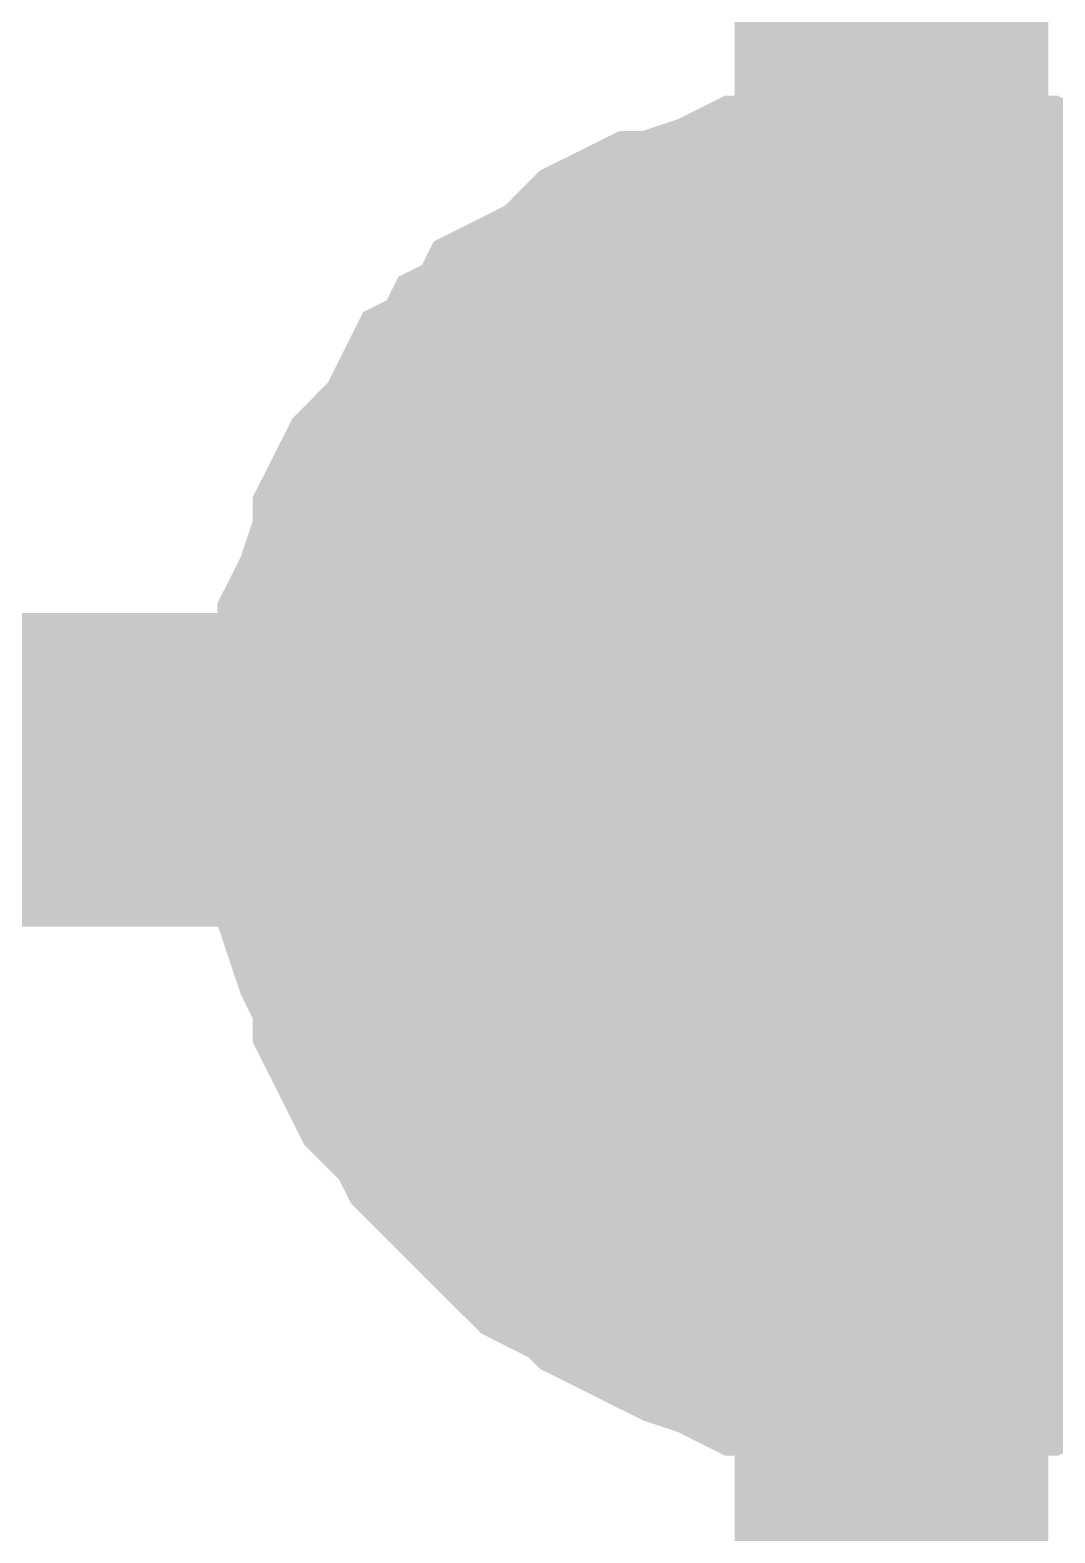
# Model space of a CAD drawing. Header units: inches. Extents: x 0 to 432, y 0 to 280.
# Drawn here: x 176.982 to 177.961, y 126.27 to 127.706 of the extents above; entities that cross this region are included whole.
import ezdxf

# ---------------------------------------------------------------- set-up
doc = ezdxf.new("R2010")
doc.units = ezdxf.units.IN
doc.layers.add('Sheet', color=255, linetype='Continuous')

msp = doc.modelspace()

# ---------------------------------------------------------------- linework, layer by layer
at = {"layer": 'Sheet'}
for points in [[(172.729, 114.298, 0.2997, 0.2997, 0), (177.8053, 114.298, 0.2997, 0.2997, 0), (177.8053, 126.999, 0.2997, 0.2997, 0), (177.8053, 137.1508, 0.2997, 0.2997, 0)], [(177.2999, 126.999, 0.2997, 0.2997, 0), (177.2999, 127.0214, 0.2997, 0.2997, 0), (177.2999, 127.0551, 0.2997, 0.2997, 0), (177.3111, 127.0776, 0.2997, 0.2997, 0), (177.3111, 127.1, 0.2997, 0.2997, 0), (177.3111, 127.1225, 0.2997, 0.2997, 0), (177.3224, 127.145, 0.2997, 0.2997, 0), (177.3336, 127.1787, 0.2997, 0.2997, 0), (177.3448, 127.2011, 0.2997, 0.2997, 0), (177.3448, 127.2236, 0.2997, 0.2997, 0), (177.3561, 127.246, 0.2997, 0.2997, 0), (177.3673, 127.2573, 0.2997, 0.2997, 0), (177.3897, 127.2797, 0.2997, 0.2997, 0), (177.401, 127.3022, 0.2997, 0.2997, 0), (177.4122, 127.3246, 0.2997, 0.2997, 0), (177.4347, 127.3359, 0.2997, 0.2997, 0), (177.4459, 127.3583, 0.2997, 0.2997, 0), (177.4684, 127.3696, 0.2997, 0.2997, 0), (177.4796, 127.392, 0.2997, 0.2997, 0), (177.5021, 127.4033, 0.2997, 0.2997, 0), (177.5245, 127.4145, 0.2997, 0.2997, 0), (177.547, 127.4369, 0.2997, 0.2997, 0), (177.5582, 127.4482, 0.2997, 0.2997, 0), (177.5807, 127.4594, 0.2997, 0.2997, 0), (177.6031, 127.4594, 0.2997, 0.2997, 0), (177.6256, 127.4706, 0.2997, 0.2997, 0), (177.6593, 127.4819, 0.2997, 0.2997, 0), (177.6817, 127.4931, 0.2997, 0.2997, 0), (177.7042, 127.4931, 0.2997, 0.2997, 0), (177.7267, 127.4931, 0.2997, 0.2997, 0), (177.7491, 127.5043, 0.2997, 0.2997, 0), (177.7828, 127.5043, 0.2997, 0.2997, 0), (177.8053, 127.5043, 0.2997, 0.2997, 0)], [(177.2999, 126.999, 0.2997, 0.2997, 0), (177.2999, 127.0214, 0.2997, 0.2997, 0), (177.2999, 127.0551, 0.2997, 0.2997, 0), (177.3111, 127.0776, 0.2997, 0.2997, 0), (177.3111, 127.1, 0.2997, 0.2997, 0), (177.3111, 127.1225, 0.2997, 0.2997, 0), (177.3224, 127.145, 0.2997, 0.2997, 0), (177.3336, 127.1787, 0.2997, 0.2997, 0), (177.3448, 127.2011, 0.2997, 0.2997, 0), (177.3448, 127.2236, 0.2997, 0.2997, 0), (177.3561, 127.246, 0.2997, 0.2997, 0), (177.3673, 127.2573, 0.2997, 0.2997, 0), (177.3897, 127.2797, 0.2997, 0.2997, 0), (177.401, 127.3022, 0.2997, 0.2997, 0), (177.4122, 127.3246, 0.2997, 0.2997, 0), (177.4347, 127.3359, 0.2997, 0.2997, 0), (177.4459, 127.3583, 0.2997, 0.2997, 0), (177.4684, 127.3696, 0.2997, 0.2997, 0), (177.4796, 127.392, 0.2997, 0.2997, 0), (177.5021, 127.4033, 0.2997, 0.2997, 0), (177.5245, 127.4145, 0.2997, 0.2997, 0), (177.547, 127.4369, 0.2997, 0.2997, 0), (177.5582, 127.4482, 0.2997, 0.2997, 0), (177.5807, 127.4594, 0.2997, 0.2997, 0), (177.6031, 127.4594, 0.2997, 0.2997, 0), (177.6256, 127.4706, 0.2997, 0.2997, 0), (177.6593, 127.4819, 0.2997, 0.2997, 0), (177.6817, 127.4931, 0.2997, 0.2997, 0), (177.7042, 127.4931, 0.2997, 0.2997, 0), (177.7267, 127.4931, 0.2997, 0.2997, 0), (177.7491, 127.5043, 0.2997, 0.2997, 0), (177.7828, 127.5043, 0.2997, 0.2997, 0), (177.8053, 127.5043, 0.2997, 0.2997, 0)], [(177.2999, 126.999, 0.2997, 0.2997, 0), (177.2999, 127.0214, 0.2997, 0.2997, 0), (177.2999, 127.0551, 0.2997, 0.2997, 0), (177.3111, 127.0776, 0.2997, 0.2997, 0), (177.3111, 127.1, 0.2997, 0.2997, 0), (177.3111, 127.1225, 0.2997, 0.2997, 0), (177.3224, 127.145, 0.2997, 0.2997, 0), (177.3336, 127.1787, 0.2997, 0.2997, 0), (177.3448, 127.2011, 0.2997, 0.2997, 0), (177.3448, 127.2236, 0.2997, 0.2997, 0), (177.3561, 127.246, 0.2997, 0.2997, 0), (177.3673, 127.2573, 0.2997, 0.2997, 0), (177.3897, 127.2797, 0.2997, 0.2997, 0), (177.401, 127.3022, 0.2997, 0.2997, 0), (177.4122, 127.3246, 0.2997, 0.2997, 0), (177.4347, 127.3359, 0.2997, 0.2997, 0), (177.4459, 127.3583, 0.2997, 0.2997, 0), (177.4684, 127.3696, 0.2997, 0.2997, 0), (177.4796, 127.392, 0.2997, 0.2997, 0), (177.5021, 127.4033, 0.2997, 0.2997, 0), (177.5245, 127.4145, 0.2997, 0.2997, 0), (177.547, 127.4369, 0.2997, 0.2997, 0), (177.5582, 127.4482, 0.2997, 0.2997, 0), (177.5807, 127.4594, 0.2997, 0.2997, 0), (177.6031, 127.4594, 0.2997, 0.2997, 0), (177.6256, 127.4706, 0.2997, 0.2997, 0), (177.6593, 127.4819, 0.2997, 0.2997, 0), (177.6817, 127.4931, 0.2997, 0.2997, 0), (177.7042, 127.4931, 0.2997, 0.2997, 0), (177.7267, 127.4931, 0.2997, 0.2997, 0), (177.7491, 127.5043, 0.2997, 0.2997, 0), (177.7828, 127.5043, 0.2997, 0.2997, 0), (177.8053, 127.5043, 0.2997, 0.2997, 0)], [(177.2999, 126.999, 0.2997, 0.2997, 0), (177.2999, 127.0214, 0.2997, 0.2997, 0), (177.2999, 127.0551, 0.2997, 0.2997, 0), (177.3111, 127.0776, 0.2997, 0.2997, 0), (177.3111, 127.1, 0.2997, 0.2997, 0), (177.3111, 127.1225, 0.2997, 0.2997, 0), (177.3224, 127.145, 0.2997, 0.2997, 0), (177.3336, 127.1787, 0.2997, 0.2997, 0), (177.3448, 127.2011, 0.2997, 0.2997, 0), (177.3448, 127.2236, 0.2997, 0.2997, 0), (177.3561, 127.246, 0.2997, 0.2997, 0), (177.3673, 127.2573, 0.2997, 0.2997, 0), (177.3897, 127.2797, 0.2997, 0.2997, 0), (177.401, 127.3022, 0.2997, 0.2997, 0), (177.4122, 127.3246, 0.2997, 0.2997, 0), (177.4347, 127.3359, 0.2997, 0.2997, 0), (177.4459, 127.3583, 0.2997, 0.2997, 0), (177.4684, 127.3696, 0.2997, 0.2997, 0), (177.4796, 127.392, 0.2997, 0.2997, 0), (177.5021, 127.4033, 0.2997, 0.2997, 0), (177.5245, 127.4145, 0.2997, 0.2997, 0), (177.547, 127.4369, 0.2997, 0.2997, 0), (177.5582, 127.4482, 0.2997, 0.2997, 0), (177.5807, 127.4594, 0.2997, 0.2997, 0), (177.6031, 127.4594, 0.2997, 0.2997, 0), (177.6256, 127.4706, 0.2997, 0.2997, 0), (177.6593, 127.4819, 0.2997, 0.2997, 0), (177.6817, 127.4931, 0.2997, 0.2997, 0), (177.7042, 127.4931, 0.2997, 0.2997, 0), (177.7267, 127.4931, 0.2997, 0.2997, 0), (177.7491, 127.5043, 0.2997, 0.2997, 0), (177.7828, 127.5043, 0.2997, 0.2997, 0), (177.8053, 127.5043, 0.2997, 0.2997, 0)], [(177.8053, 127.5043, 0.2997, 0.2997, 0), (177.8053, 127.5043, 0.2997, 0.2997, 0)], [(177.8053, 127.5043, 0.2997, 0.2997, 0), (177.8277, 127.5043, 0.2997, 0.2997, 0), (177.8614, 127.5043, 0.2997, 0.2997, 0), (177.8839, 127.4931, 0.2997, 0.2997, 0), (177.9064, 127.4931, 0.2997, 0.2997, 0), (177.9288, 127.4931, 0.2997, 0.2997, 0), (177.9513, 127.4819, 0.2997, 0.2997, 0), (177.985, 127.4706, 0.2997, 0.2997, 0), (178.0074, 127.4594, 0.2997, 0.2997, 0), (178.0299, 127.4594, 0.2997, 0.2997, 0), (178.0524, 127.4482, 0.2997, 0.2997, 0), (178.0636, 127.4369, 0.2997, 0.2997, 0), (178.0861, 127.4145, 0.2997, 0.2997, 0), (178.1085, 127.4033, 0.2997, 0.2997, 0), (178.131, 127.392, 0.2997, 0.2997, 0)], [(177.8053, 127.5043, 0.2997, 0.2997, 0), (177.8053, 127.5043, 0.2997, 0.2997, 0)], [(177.8053, 127.5043, 0.2997, 0.2997, 0), (177.8277, 127.5043, 0.2997, 0.2997, 0), (177.8614, 127.5043, 0.2997, 0.2997, 0), (177.8839, 127.4931, 0.2997, 0.2997, 0), (177.9064, 127.4931, 0.2997, 0.2997, 0), (177.9288, 127.4931, 0.2997, 0.2997, 0), (177.9513, 127.4819, 0.2997, 0.2997, 0), (177.985, 127.4706, 0.2997, 0.2997, 0), (178.0074, 127.4594, 0.2997, 0.2997, 0), (178.0299, 127.4594, 0.2997, 0.2997, 0), (178.0524, 127.4482, 0.2997, 0.2997, 0), (178.0636, 127.4369, 0.2997, 0.2997, 0), (178.0861, 127.4145, 0.2997, 0.2997, 0), (178.1085, 127.4033, 0.2997, 0.2997, 0), (178.131, 127.392, 0.2997, 0.2997, 0)], [(177.8053, 127.5043, 0.2997, 0.2997, 0), (177.8053, 127.5043, 0.2997, 0.2997, 0)], [(177.8053, 127.5043, 0.2997, 0.2997, 0), (177.8277, 127.5043, 0.2997, 0.2997, 0), (177.8614, 127.5043, 0.2997, 0.2997, 0), (177.8839, 127.4931, 0.2997, 0.2997, 0), (177.9064, 127.4931, 0.2997, 0.2997, 0), (177.9288, 127.4931, 0.2997, 0.2997, 0), (177.9513, 127.4819, 0.2997, 0.2997, 0), (177.985, 127.4706, 0.2997, 0.2997, 0), (178.0074, 127.4594, 0.2997, 0.2997, 0), (178.0299, 127.4594, 0.2997, 0.2997, 0), (178.0524, 127.4482, 0.2997, 0.2997, 0), (178.0636, 127.4369, 0.2997, 0.2997, 0), (178.0861, 127.4145, 0.2997, 0.2997, 0), (178.1085, 127.4033, 0.2997, 0.2997, 0), (178.131, 127.392, 0.2997, 0.2997, 0)], [(177.8053, 127.5043, 0.2997, 0.2997, 0), (177.8053, 127.5043, 0.2997, 0.2997, 0)], [(177.8053, 127.5043, 0.2997, 0.2997, 0), (177.8277, 127.5043, 0.2997, 0.2997, 0), (177.8614, 127.5043, 0.2997, 0.2997, 0), (177.8839, 127.4931, 0.2997, 0.2997, 0), (177.9064, 127.4931, 0.2997, 0.2997, 0), (177.9288, 127.4931, 0.2997, 0.2997, 0), (177.9513, 127.4819, 0.2997, 0.2997, 0), (177.985, 127.4706, 0.2997, 0.2997, 0), (178.0074, 127.4594, 0.2997, 0.2997, 0), (178.0299, 127.4594, 0.2997, 0.2997, 0), (178.0524, 127.4482, 0.2997, 0.2997, 0), (178.0636, 127.4369, 0.2997, 0.2997, 0), (178.0861, 127.4145, 0.2997, 0.2997, 0), (178.1085, 127.4033, 0.2997, 0.2997, 0), (178.131, 127.392, 0.2997, 0.2997, 0)], [(177.2999, 126.999, 0.0991, 0.0991, 0), (177.2999, 127.0214, 0.0991, 0.0991, 0), (177.2999, 127.0551, 0.0991, 0.0991, 0), (177.3111, 127.0776, 0.0991, 0.0991, 0), (177.3111, 127.1, 0.0991, 0.0991, 0), (177.3111, 127.1225, 0.0991, 0.0991, 0), (177.3224, 127.145, 0.0991, 0.0991, 0), (177.3336, 127.1787, 0.0991, 0.0991, 0), (177.3448, 127.2011, 0.0991, 0.0991, 0), (177.3448, 127.2236, 0.0991, 0.0991, 0), (177.3561, 127.246, 0.0991, 0.0991, 0), (177.3673, 127.2573, 0.0991, 0.0991, 0), (177.3897, 127.2797, 0.0991, 0.0991, 0), (177.401, 127.3022, 0.0991, 0.0991, 0), (177.4122, 127.3246, 0.0991, 0.0991, 0), (177.4347, 127.3359, 0.0991, 0.0991, 0), (177.4459, 127.3583, 0.0991, 0.0991, 0), (177.4684, 127.3696, 0.0991, 0.0991, 0), (177.4796, 127.392, 0.0991, 0.0991, 0), (177.5021, 127.4033, 0.0991, 0.0991, 0), (177.5245, 127.4145, 0.0991, 0.0991, 0), (177.547, 127.4369, 0.0991, 0.0991, 0), (177.5582, 127.4482, 0.0991, 0.0991, 0), (177.5807, 127.4594, 0.0991, 0.0991, 0), (177.6031, 127.4594, 0.0991, 0.0991, 0), (177.6256, 127.4706, 0.0991, 0.0991, 0), (177.6593, 127.4819, 0.0991, 0.0991, 0), (177.6817, 127.4931, 0.0991, 0.0991, 0), (177.7042, 127.4931, 0.0991, 0.0991, 0), (177.7267, 127.4931, 0.0991, 0.0991, 0), (177.7491, 127.5043, 0.0991, 0.0991, 0), (177.7828, 127.5043, 0.0991, 0.0991, 0), (177.8053, 127.5043, 0.0991, 0.0991, 0)], [(177.2999, 126.999, 0.0991, 0.0991, 0), (177.2999, 127.0214, 0.0991, 0.0991, 0), (177.2999, 127.0551, 0.0991, 0.0991, 0), (177.3111, 127.0776, 0.0991, 0.0991, 0), (177.3111, 127.1, 0.0991, 0.0991, 0), (177.3111, 127.1225, 0.0991, 0.0991, 0), (177.3224, 127.145, 0.0991, 0.0991, 0), (177.3336, 127.1787, 0.0991, 0.0991, 0), (177.3448, 127.2011, 0.0991, 0.0991, 0), (177.3448, 127.2236, 0.0991, 0.0991, 0), (177.3561, 127.246, 0.0991, 0.0991, 0), (177.3673, 127.2573, 0.0991, 0.0991, 0), (177.3897, 127.2797, 0.0991, 0.0991, 0), (177.401, 127.3022, 0.0991, 0.0991, 0), (177.4122, 127.3246, 0.0991, 0.0991, 0), (177.4347, 127.3359, 0.0991, 0.0991, 0), (177.4459, 127.3583, 0.0991, 0.0991, 0), (177.4684, 127.3696, 0.0991, 0.0991, 0), (177.4796, 127.392, 0.0991, 0.0991, 0), (177.5021, 127.4033, 0.0991, 0.0991, 0), (177.5245, 127.4145, 0.0991, 0.0991, 0), (177.547, 127.4369, 0.0991, 0.0991, 0), (177.5582, 127.4482, 0.0991, 0.0991, 0), (177.5807, 127.4594, 0.0991, 0.0991, 0), (177.6031, 127.4594, 0.0991, 0.0991, 0), (177.6256, 127.4706, 0.0991, 0.0991, 0), (177.6593, 127.4819, 0.0991, 0.0991, 0), (177.6817, 127.4931, 0.0991, 0.0991, 0), (177.7042, 127.4931, 0.0991, 0.0991, 0), (177.7267, 127.4931, 0.0991, 0.0991, 0), (177.7491, 127.5043, 0.0991, 0.0991, 0), (177.7828, 127.5043, 0.0991, 0.0991, 0), (177.8053, 127.5043, 0.0991, 0.0991, 0)], [(177.2999, 126.999, 0.0991, 0.0991, 0), (177.2999, 127.0214, 0.0991, 0.0991, 0), (177.2999, 127.0551, 0.0991, 0.0991, 0), (177.3111, 127.0776, 0.0991, 0.0991, 0), (177.3111, 127.1, 0.0991, 0.0991, 0), (177.3111, 127.1225, 0.0991, 0.0991, 0), (177.3224, 127.145, 0.0991, 0.0991, 0), (177.3336, 127.1787, 0.0991, 0.0991, 0), (177.3448, 127.2011, 0.0991, 0.0991, 0), (177.3448, 127.2236, 0.0991, 0.0991, 0), (177.3561, 127.246, 0.0991, 0.0991, 0), (177.3673, 127.2573, 0.0991, 0.0991, 0), (177.3897, 127.2797, 0.0991, 0.0991, 0), (177.401, 127.3022, 0.0991, 0.0991, 0), (177.4122, 127.3246, 0.0991, 0.0991, 0), (177.4347, 127.3359, 0.0991, 0.0991, 0), (177.4459, 127.3583, 0.0991, 0.0991, 0), (177.4684, 127.3696, 0.0991, 0.0991, 0), (177.4796, 127.392, 0.0991, 0.0991, 0), (177.5021, 127.4033, 0.0991, 0.0991, 0), (177.5245, 127.4145, 0.0991, 0.0991, 0), (177.547, 127.4369, 0.0991, 0.0991, 0), (177.5582, 127.4482, 0.0991, 0.0991, 0), (177.5807, 127.4594, 0.0991, 0.0991, 0), (177.6031, 127.4594, 0.0991, 0.0991, 0), (177.6256, 127.4706, 0.0991, 0.0991, 0), (177.6593, 127.4819, 0.0991, 0.0991, 0), (177.6817, 127.4931, 0.0991, 0.0991, 0), (177.7042, 127.4931, 0.0991, 0.0991, 0), (177.7267, 127.4931, 0.0991, 0.0991, 0), (177.7491, 127.5043, 0.0991, 0.0991, 0), (177.7828, 127.5043, 0.0991, 0.0991, 0), (177.8053, 127.5043, 0.0991, 0.0991, 0)], [(177.2999, 126.999, 0.0991, 0.0991, 0), (177.2999, 127.0214, 0.0991, 0.0991, 0), (177.2999, 127.0551, 0.0991, 0.0991, 0), (177.3111, 127.0776, 0.0991, 0.0991, 0), (177.3111, 127.1, 0.0991, 0.0991, 0), (177.3111, 127.1225, 0.0991, 0.0991, 0), (177.3224, 127.145, 0.0991, 0.0991, 0), (177.3336, 127.1787, 0.0991, 0.0991, 0), (177.3448, 127.2011, 0.0991, 0.0991, 0), (177.3448, 127.2236, 0.0991, 0.0991, 0), (177.3561, 127.246, 0.0991, 0.0991, 0), (177.3673, 127.2573, 0.0991, 0.0991, 0), (177.3897, 127.2797, 0.0991, 0.0991, 0), (177.401, 127.3022, 0.0991, 0.0991, 0), (177.4122, 127.3246, 0.0991, 0.0991, 0), (177.4347, 127.3359, 0.0991, 0.0991, 0), (177.4459, 127.3583, 0.0991, 0.0991, 0), (177.4684, 127.3696, 0.0991, 0.0991, 0), (177.4796, 127.392, 0.0991, 0.0991, 0), (177.5021, 127.4033, 0.0991, 0.0991, 0), (177.5245, 127.4145, 0.0991, 0.0991, 0), (177.547, 127.4369, 0.0991, 0.0991, 0), (177.5582, 127.4482, 0.0991, 0.0991, 0), (177.5807, 127.4594, 0.0991, 0.0991, 0), (177.6031, 127.4594, 0.0991, 0.0991, 0), (177.6256, 127.4706, 0.0991, 0.0991, 0), (177.6593, 127.4819, 0.0991, 0.0991, 0), (177.6817, 127.4931, 0.0991, 0.0991, 0), (177.7042, 127.4931, 0.0991, 0.0991, 0), (177.7267, 127.4931, 0.0991, 0.0991, 0), (177.7491, 127.5043, 0.0991, 0.0991, 0), (177.7828, 127.5043, 0.0991, 0.0991, 0), (177.8053, 127.5043, 0.0991, 0.0991, 0)], [(177.8053, 127.5043, 0.0991, 0.0991, 0), (177.8053, 127.5043, 0.0991, 0.0991, 0)], [(177.8053, 127.5043, 0.0991, 0.0991, 0), (177.8277, 127.5043, 0.0991, 0.0991, 0), (177.8614, 127.5043, 0.0991, 0.0991, 0), (177.8839, 127.4931, 0.0991, 0.0991, 0), (177.9064, 127.4931, 0.0991, 0.0991, 0), (177.9288, 127.4931, 0.0991, 0.0991, 0), (177.9513, 127.4819, 0.0991, 0.0991, 0), (177.985, 127.4706, 0.0991, 0.0991, 0), (178.0074, 127.4594, 0.0991, 0.0991, 0), (178.0299, 127.4594, 0.0991, 0.0991, 0)], [(177.8053, 127.5043, 0.0991, 0.0991, 0), (177.8053, 127.5043, 0.0991, 0.0991, 0)], [(177.8053, 127.5043, 0.0991, 0.0991, 0), (177.8277, 127.5043, 0.0991, 0.0991, 0), (177.8614, 127.5043, 0.0991, 0.0991, 0), (177.8839, 127.4931, 0.0991, 0.0991, 0), (177.9064, 127.4931, 0.0991, 0.0991, 0), (177.9288, 127.4931, 0.0991, 0.0991, 0), (177.9513, 127.4819, 0.0991, 0.0991, 0), (177.985, 127.4706, 0.0991, 0.0991, 0), (178.0074, 127.4594, 0.0991, 0.0991, 0), (178.0299, 127.4594, 0.0991, 0.0991, 0)], [(177.8053, 127.5043, 0.0991, 0.0991, 0), (177.8053, 127.5043, 0.0991, 0.0991, 0)], [(177.8053, 127.5043, 0.0991, 0.0991, 0), (177.8277, 127.5043, 0.0991, 0.0991, 0), (177.8614, 127.5043, 0.0991, 0.0991, 0), (177.8839, 127.4931, 0.0991, 0.0991, 0), (177.9064, 127.4931, 0.0991, 0.0991, 0), (177.9288, 127.4931, 0.0991, 0.0991, 0), (177.9513, 127.4819, 0.0991, 0.0991, 0), (177.985, 127.4706, 0.0991, 0.0991, 0), (178.0074, 127.4594, 0.0991, 0.0991, 0), (178.0299, 127.4594, 0.0991, 0.0991, 0)], [(177.8053, 127.5043, 0.0991, 0.0991, 0), (177.8053, 127.5043, 0.0991, 0.0991, 0)], [(177.8053, 127.5043, 0.0991, 0.0991, 0), (177.8277, 127.5043, 0.0991, 0.0991, 0), (177.8614, 127.5043, 0.0991, 0.0991, 0), (177.8839, 127.4931, 0.0991, 0.0991, 0), (177.9064, 127.4931, 0.0991, 0.0991, 0), (177.9288, 127.4931, 0.0991, 0.0991, 0), (177.9513, 127.4819, 0.0991, 0.0991, 0), (177.985, 127.4706, 0.0991, 0.0991, 0), (178.0074, 127.4594, 0.0991, 0.0991, 0), (178.0299, 127.4594, 0.0991, 0.0991, 0)], [(172.729, 126.999, 0.2997, 0.2997, 0), (177.8053, 126.999, 0.2997, 0.2997, 0)], [(177.8053, 126.4824, 0.2997, 0.2997, 0), (177.7828, 126.4824, 0.2997, 0.2997, 0), (177.7491, 126.4824, 0.2997, 0.2997, 0), (177.7267, 126.4936, 0.2997, 0.2997, 0), (177.7042, 126.4936, 0.2997, 0.2997, 0), (177.6817, 126.4936, 0.2997, 0.2997, 0), (177.6593, 126.5049, 0.2997, 0.2997, 0), (177.6256, 126.5161, 0.2997, 0.2997, 0), (177.6031, 126.5273, 0.2997, 0.2997, 0), (177.5807, 126.5386, 0.2997, 0.2997, 0), (177.5582, 126.5498, 0.2997, 0.2997, 0), (177.547, 126.561, 0.2997, 0.2997, 0), (177.5245, 126.5722, 0.2997, 0.2997, 0), (177.5021, 126.5835, 0.2997, 0.2997, 0), (177.4796, 126.6059, 0.2997, 0.2997, 0), (177.4684, 126.6172, 0.2997, 0.2997, 0), (177.4459, 126.6396, 0.2997, 0.2997, 0), (177.4347, 126.6509, 0.2997, 0.2997, 0), (177.4122, 126.6733, 0.2997, 0.2997, 0), (177.401, 126.6958, 0.2997, 0.2997, 0), (177.3897, 126.707, 0.2997, 0.2997, 0), (177.3673, 126.7295, 0.2997, 0.2997, 0), (177.3561, 126.7519, 0.2997, 0.2997, 0), (177.3448, 126.7744, 0.2997, 0.2997, 0), (177.3448, 126.7968, 0.2997, 0.2997, 0), (177.3336, 126.8193, 0.2997, 0.2997, 0), (177.3224, 126.8418, 0.2997, 0.2997, 0), (177.3111, 126.8755, 0.2997, 0.2997, 0), (177.3111, 126.8979, 0.2997, 0.2997, 0), (177.3111, 126.9204, 0.2997, 0.2997, 0), (177.2999, 126.9428, 0.2997, 0.2997, 0), (177.2999, 126.9765, 0.2997, 0.2997, 0), (177.2999, 126.999, 0.2997, 0.2997, 0)], [(177.2999, 126.999, 0.2997, 0.2997, 0), (177.2999, 126.999, 0.2997, 0.2997, 0)], [(177.8053, 126.4824, 0.2997, 0.2997, 0), (177.7828, 126.4824, 0.2997, 0.2997, 0), (177.7491, 126.4824, 0.2997, 0.2997, 0), (177.7267, 126.4936, 0.2997, 0.2997, 0), (177.7042, 126.4936, 0.2997, 0.2997, 0), (177.6817, 126.4936, 0.2997, 0.2997, 0), (177.6593, 126.5049, 0.2997, 0.2997, 0), (177.6256, 126.5161, 0.2997, 0.2997, 0), (177.6031, 126.5273, 0.2997, 0.2997, 0), (177.5807, 126.5386, 0.2997, 0.2997, 0), (177.5582, 126.5498, 0.2997, 0.2997, 0), (177.547, 126.561, 0.2997, 0.2997, 0), (177.5245, 126.5722, 0.2997, 0.2997, 0), (177.5021, 126.5835, 0.2997, 0.2997, 0), (177.4796, 126.6059, 0.2997, 0.2997, 0), (177.4684, 126.6172, 0.2997, 0.2997, 0), (177.4459, 126.6396, 0.2997, 0.2997, 0), (177.4347, 126.6509, 0.2997, 0.2997, 0), (177.4122, 126.6733, 0.2997, 0.2997, 0), (177.401, 126.6958, 0.2997, 0.2997, 0), (177.3897, 126.707, 0.2997, 0.2997, 0), (177.3673, 126.7295, 0.2997, 0.2997, 0), (177.3561, 126.7519, 0.2997, 0.2997, 0), (177.3448, 126.7744, 0.2997, 0.2997, 0), (177.3448, 126.7968, 0.2997, 0.2997, 0), (177.3336, 126.8193, 0.2997, 0.2997, 0), (177.3224, 126.8418, 0.2997, 0.2997, 0), (177.3111, 126.8755, 0.2997, 0.2997, 0), (177.3111, 126.8979, 0.2997, 0.2997, 0), (177.3111, 126.9204, 0.2997, 0.2997, 0), (177.2999, 126.9428, 0.2997, 0.2997, 0), (177.2999, 126.9765, 0.2997, 0.2997, 0), (177.2999, 126.999, 0.2997, 0.2997, 0)], [(177.2999, 126.999, 0.2997, 0.2997, 0), (177.2999, 126.999, 0.2997, 0.2997, 0)], [(177.8053, 126.4824, 0.2997, 0.2997, 0), (177.7828, 126.4824, 0.2997, 0.2997, 0), (177.7491, 126.4824, 0.2997, 0.2997, 0), (177.7267, 126.4936, 0.2997, 0.2997, 0), (177.7042, 126.4936, 0.2997, 0.2997, 0), (177.6817, 126.4936, 0.2997, 0.2997, 0), (177.6593, 126.5049, 0.2997, 0.2997, 0), (177.6256, 126.5161, 0.2997, 0.2997, 0), (177.6031, 126.5273, 0.2997, 0.2997, 0), (177.5807, 126.5386, 0.2997, 0.2997, 0), (177.5582, 126.5498, 0.2997, 0.2997, 0), (177.547, 126.561, 0.2997, 0.2997, 0), (177.5245, 126.5722, 0.2997, 0.2997, 0), (177.5021, 126.5835, 0.2997, 0.2997, 0), (177.4796, 126.6059, 0.2997, 0.2997, 0), (177.4684, 126.6172, 0.2997, 0.2997, 0), (177.4459, 126.6396, 0.2997, 0.2997, 0), (177.4347, 126.6509, 0.2997, 0.2997, 0), (177.4122, 126.6733, 0.2997, 0.2997, 0), (177.401, 126.6958, 0.2997, 0.2997, 0), (177.3897, 126.707, 0.2997, 0.2997, 0), (177.3673, 126.7295, 0.2997, 0.2997, 0), (177.3561, 126.7519, 0.2997, 0.2997, 0), (177.3448, 126.7744, 0.2997, 0.2997, 0), (177.3448, 126.7968, 0.2997, 0.2997, 0), (177.3336, 126.8193, 0.2997, 0.2997, 0), (177.3224, 126.8418, 0.2997, 0.2997, 0), (177.3111, 126.8755, 0.2997, 0.2997, 0), (177.3111, 126.8979, 0.2997, 0.2997, 0), (177.3111, 126.9204, 0.2997, 0.2997, 0), (177.2999, 126.9428, 0.2997, 0.2997, 0), (177.2999, 126.9765, 0.2997, 0.2997, 0), (177.2999, 126.999, 0.2997, 0.2997, 0)], [(177.2999, 126.999, 0.2997, 0.2997, 0), (177.2999, 126.999, 0.2997, 0.2997, 0)], [(177.8053, 126.4824, 0.2997, 0.2997, 0), (177.7828, 126.4824, 0.2997, 0.2997, 0), (177.7491, 126.4824, 0.2997, 0.2997, 0), (177.7267, 126.4936, 0.2997, 0.2997, 0), (177.7042, 126.4936, 0.2997, 0.2997, 0), (177.6817, 126.4936, 0.2997, 0.2997, 0), (177.6593, 126.5049, 0.2997, 0.2997, 0), (177.6256, 126.5161, 0.2997, 0.2997, 0), (177.6031, 126.5273, 0.2997, 0.2997, 0), (177.5807, 126.5386, 0.2997, 0.2997, 0), (177.5582, 126.5498, 0.2997, 0.2997, 0), (177.547, 126.561, 0.2997, 0.2997, 0), (177.5245, 126.5722, 0.2997, 0.2997, 0), (177.5021, 126.5835, 0.2997, 0.2997, 0), (177.4796, 126.6059, 0.2997, 0.2997, 0), (177.4684, 126.6172, 0.2997, 0.2997, 0), (177.4459, 126.6396, 0.2997, 0.2997, 0), (177.4347, 126.6509, 0.2997, 0.2997, 0), (177.4122, 126.6733, 0.2997, 0.2997, 0), (177.401, 126.6958, 0.2997, 0.2997, 0), (177.3897, 126.707, 0.2997, 0.2997, 0), (177.3673, 126.7295, 0.2997, 0.2997, 0), (177.3561, 126.7519, 0.2997, 0.2997, 0), (177.3448, 126.7744, 0.2997, 0.2997, 0), (177.3448, 126.7968, 0.2997, 0.2997, 0), (177.3336, 126.8193, 0.2997, 0.2997, 0), (177.3224, 126.8418, 0.2997, 0.2997, 0), (177.3111, 126.8755, 0.2997, 0.2997, 0), (177.3111, 126.8979, 0.2997, 0.2997, 0), (177.3111, 126.9204, 0.2997, 0.2997, 0), (177.2999, 126.9428, 0.2997, 0.2997, 0), (177.2999, 126.9765, 0.2997, 0.2997, 0), (177.2999, 126.999, 0.2997, 0.2997, 0)], [(177.2999, 126.999, 0.2997, 0.2997, 0), (177.2999, 126.999, 0.2997, 0.2997, 0)], [(177.8053, 126.4824, 0.0991, 0.0991, 0), (177.7828, 126.4824, 0.0991, 0.0991, 0), (177.7491, 126.4824, 0.0991, 0.0991, 0), (177.7267, 126.4936, 0.0991, 0.0991, 0), (177.7042, 126.4936, 0.0991, 0.0991, 0), (177.6817, 126.4936, 0.0991, 0.0991, 0), (177.6593, 126.5049, 0.0991, 0.0991, 0), (177.6256, 126.5161, 0.0991, 0.0991, 0), (177.6031, 126.5273, 0.0991, 0.0991, 0), (177.5807, 126.5386, 0.0991, 0.0991, 0), (177.5582, 126.5498, 0.0991, 0.0991, 0), (177.547, 126.561, 0.0991, 0.0991, 0), (177.5245, 126.5722, 0.0991, 0.0991, 0), (177.5021, 126.5835, 0.0991, 0.0991, 0), (177.4796, 126.6059, 0.0991, 0.0991, 0), (177.4684, 126.6172, 0.0991, 0.0991, 0), (177.4459, 126.6396, 0.0991, 0.0991, 0), (177.4347, 126.6509, 0.0991, 0.0991, 0), (177.4122, 126.6733, 0.0991, 0.0991, 0), (177.401, 126.6958, 0.0991, 0.0991, 0), (177.3897, 126.707, 0.0991, 0.0991, 0), (177.3673, 126.7295, 0.0991, 0.0991, 0), (177.3561, 126.7519, 0.0991, 0.0991, 0), (177.3448, 126.7744, 0.0991, 0.0991, 0), (177.3448, 126.7968, 0.0991, 0.0991, 0), (177.3336, 126.8193, 0.0991, 0.0991, 0), (177.3224, 126.8418, 0.0991, 0.0991, 0), (177.3111, 126.8755, 0.0991, 0.0991, 0), (177.3111, 126.8979, 0.0991, 0.0991, 0), (177.3111, 126.9204, 0.0991, 0.0991, 0), (177.2999, 126.9428, 0.0991, 0.0991, 0), (177.2999, 126.9765, 0.0991, 0.0991, 0), (177.2999, 126.999, 0.0991, 0.0991, 0)], [(177.2999, 126.999, 0.0991, 0.0991, 0), (177.2999, 126.999, 0.0991, 0.0991, 0)], [(177.8053, 126.4824, 0.0991, 0.0991, 0), (177.7828, 126.4824, 0.0991, 0.0991, 0), (177.7491, 126.4824, 0.0991, 0.0991, 0), (177.7267, 126.4936, 0.0991, 0.0991, 0), (177.7042, 126.4936, 0.0991, 0.0991, 0), (177.6817, 126.4936, 0.0991, 0.0991, 0), (177.6593, 126.5049, 0.0991, 0.0991, 0), (177.6256, 126.5161, 0.0991, 0.0991, 0), (177.6031, 126.5273, 0.0991, 0.0991, 0), (177.5807, 126.5386, 0.0991, 0.0991, 0), (177.5582, 126.5498, 0.0991, 0.0991, 0), (177.547, 126.561, 0.0991, 0.0991, 0), (177.5245, 126.5722, 0.0991, 0.0991, 0), (177.5021, 126.5835, 0.0991, 0.0991, 0), (177.4796, 126.6059, 0.0991, 0.0991, 0), (177.4684, 126.6172, 0.0991, 0.0991, 0), (177.4459, 126.6396, 0.0991, 0.0991, 0), (177.4347, 126.6509, 0.0991, 0.0991, 0), (177.4122, 126.6733, 0.0991, 0.0991, 0), (177.401, 126.6958, 0.0991, 0.0991, 0), (177.3897, 126.707, 0.0991, 0.0991, 0), (177.3673, 126.7295, 0.0991, 0.0991, 0), (177.3561, 126.7519, 0.0991, 0.0991, 0), (177.3448, 126.7744, 0.0991, 0.0991, 0), (177.3448, 126.7968, 0.0991, 0.0991, 0), (177.3336, 126.8193, 0.0991, 0.0991, 0), (177.3224, 126.8418, 0.0991, 0.0991, 0), (177.3111, 126.8755, 0.0991, 0.0991, 0), (177.3111, 126.8979, 0.0991, 0.0991, 0), (177.3111, 126.9204, 0.0991, 0.0991, 0), (177.2999, 126.9428, 0.0991, 0.0991, 0), (177.2999, 126.9765, 0.0991, 0.0991, 0), (177.2999, 126.999, 0.0991, 0.0991, 0)], [(177.2999, 126.999, 0.0991, 0.0991, 0), (177.2999, 126.999, 0.0991, 0.0991, 0)], [(177.8053, 126.4824, 0.0991, 0.0991, 0), (177.7828, 126.4824, 0.0991, 0.0991, 0), (177.7491, 126.4824, 0.0991, 0.0991, 0), (177.7267, 126.4936, 0.0991, 0.0991, 0), (177.7042, 126.4936, 0.0991, 0.0991, 0), (177.6817, 126.4936, 0.0991, 0.0991, 0), (177.6593, 126.5049, 0.0991, 0.0991, 0), (177.6256, 126.5161, 0.0991, 0.0991, 0), (177.6031, 126.5273, 0.0991, 0.0991, 0), (177.5807, 126.5386, 0.0991, 0.0991, 0), (177.5582, 126.5498, 0.0991, 0.0991, 0), (177.547, 126.561, 0.0991, 0.0991, 0), (177.5245, 126.5722, 0.0991, 0.0991, 0), (177.5021, 126.5835, 0.0991, 0.0991, 0), (177.4796, 126.6059, 0.0991, 0.0991, 0), (177.4684, 126.6172, 0.0991, 0.0991, 0), (177.4459, 126.6396, 0.0991, 0.0991, 0), (177.4347, 126.6509, 0.0991, 0.0991, 0), (177.4122, 126.6733, 0.0991, 0.0991, 0), (177.401, 126.6958, 0.0991, 0.0991, 0), (177.3897, 126.707, 0.0991, 0.0991, 0), (177.3673, 126.7295, 0.0991, 0.0991, 0), (177.3561, 126.7519, 0.0991, 0.0991, 0), (177.3448, 126.7744, 0.0991, 0.0991, 0), (177.3448, 126.7968, 0.0991, 0.0991, 0), (177.3336, 126.8193, 0.0991, 0.0991, 0), (177.3224, 126.8418, 0.0991, 0.0991, 0), (177.3111, 126.8755, 0.0991, 0.0991, 0), (177.3111, 126.8979, 0.0991, 0.0991, 0), (177.3111, 126.9204, 0.0991, 0.0991, 0), (177.2999, 126.9428, 0.0991, 0.0991, 0), (177.2999, 126.9765, 0.0991, 0.0991, 0), (177.2999, 126.999, 0.0991, 0.0991, 0)], [(177.2999, 126.999, 0.0991, 0.0991, 0), (177.2999, 126.999, 0.0991, 0.0991, 0)], [(177.8053, 126.4824, 0.0991, 0.0991, 0), (177.7828, 126.4824, 0.0991, 0.0991, 0), (177.7491, 126.4824, 0.0991, 0.0991, 0), (177.7267, 126.4936, 0.0991, 0.0991, 0), (177.7042, 126.4936, 0.0991, 0.0991, 0), (177.6817, 126.4936, 0.0991, 0.0991, 0), (177.6593, 126.5049, 0.0991, 0.0991, 0), (177.6256, 126.5161, 0.0991, 0.0991, 0), (177.6031, 126.5273, 0.0991, 0.0991, 0), (177.5807, 126.5386, 0.0991, 0.0991, 0), (177.5582, 126.5498, 0.0991, 0.0991, 0), (177.547, 126.561, 0.0991, 0.0991, 0), (177.5245, 126.5722, 0.0991, 0.0991, 0), (177.5021, 126.5835, 0.0991, 0.0991, 0), (177.4796, 126.6059, 0.0991, 0.0991, 0), (177.4684, 126.6172, 0.0991, 0.0991, 0), (177.4459, 126.6396, 0.0991, 0.0991, 0), (177.4347, 126.6509, 0.0991, 0.0991, 0), (177.4122, 126.6733, 0.0991, 0.0991, 0), (177.401, 126.6958, 0.0991, 0.0991, 0), (177.3897, 126.707, 0.0991, 0.0991, 0), (177.3673, 126.7295, 0.0991, 0.0991, 0), (177.3561, 126.7519, 0.0991, 0.0991, 0), (177.3448, 126.7744, 0.0991, 0.0991, 0), (177.3448, 126.7968, 0.0991, 0.0991, 0), (177.3336, 126.8193, 0.0991, 0.0991, 0), (177.3224, 126.8418, 0.0991, 0.0991, 0), (177.3111, 126.8755, 0.0991, 0.0991, 0), (177.3111, 126.8979, 0.0991, 0.0991, 0), (177.3111, 126.9204, 0.0991, 0.0991, 0), (177.2999, 126.9428, 0.0991, 0.0991, 0), (177.2999, 126.9765, 0.0991, 0.0991, 0), (177.2999, 126.999, 0.0991, 0.0991, 0)], [(177.2999, 126.999, 0.0991, 0.0991, 0), (177.2999, 126.999, 0.0991, 0.0991, 0)], [(178.131, 126.6059, 0.2997, 0.2997, 0), (178.1085, 126.5835, 0.2997, 0.2997, 0), (178.0861, 126.5722, 0.2997, 0.2997, 0), (178.0636, 126.561, 0.2997, 0.2997, 0), (178.0524, 126.5498, 0.2997, 0.2997, 0), (178.0299, 126.5386, 0.2997, 0.2997, 0), (178.0074, 126.5273, 0.2997, 0.2997, 0), (177.985, 126.5161, 0.2997, 0.2997, 0), (177.9513, 126.5049, 0.2997, 0.2997, 0), (177.9288, 126.4936, 0.2997, 0.2997, 0), (177.9064, 126.4936, 0.2997, 0.2997, 0), (177.8839, 126.4936, 0.2997, 0.2997, 0), (177.8614, 126.4824, 0.2997, 0.2997, 0), (177.8277, 126.4824, 0.2997, 0.2997, 0), (177.8053, 126.4824, 0.2997, 0.2997, 0)], [(178.131, 126.6059, 0.2997, 0.2997, 0), (178.1085, 126.5835, 0.2997, 0.2997, 0), (178.0861, 126.5722, 0.2997, 0.2997, 0), (178.0636, 126.561, 0.2997, 0.2997, 0), (178.0524, 126.5498, 0.2997, 0.2997, 0), (178.0299, 126.5386, 0.2997, 0.2997, 0), (178.0074, 126.5273, 0.2997, 0.2997, 0), (177.985, 126.5161, 0.2997, 0.2997, 0), (177.9513, 126.5049, 0.2997, 0.2997, 0), (177.9288, 126.4936, 0.2997, 0.2997, 0), (177.9064, 126.4936, 0.2997, 0.2997, 0), (177.8839, 126.4936, 0.2997, 0.2997, 0), (177.8614, 126.4824, 0.2997, 0.2997, 0), (177.8277, 126.4824, 0.2997, 0.2997, 0), (177.8053, 126.4824, 0.2997, 0.2997, 0)], [(178.131, 126.6059, 0.2997, 0.2997, 0), (178.1085, 126.5835, 0.2997, 0.2997, 0), (178.0861, 126.5722, 0.2997, 0.2997, 0), (178.0636, 126.561, 0.2997, 0.2997, 0), (178.0524, 126.5498, 0.2997, 0.2997, 0), (178.0299, 126.5386, 0.2997, 0.2997, 0), (178.0074, 126.5273, 0.2997, 0.2997, 0), (177.985, 126.5161, 0.2997, 0.2997, 0), (177.9513, 126.5049, 0.2997, 0.2997, 0), (177.9288, 126.4936, 0.2997, 0.2997, 0), (177.9064, 126.4936, 0.2997, 0.2997, 0), (177.8839, 126.4936, 0.2997, 0.2997, 0), (177.8614, 126.4824, 0.2997, 0.2997, 0), (177.8277, 126.4824, 0.2997, 0.2997, 0), (177.8053, 126.4824, 0.2997, 0.2997, 0)], [(178.131, 126.6059, 0.2997, 0.2997, 0), (178.1085, 126.5835, 0.2997, 0.2997, 0), (178.0861, 126.5722, 0.2997, 0.2997, 0), (178.0636, 126.561, 0.2997, 0.2997, 0), (178.0524, 126.5498, 0.2997, 0.2997, 0), (178.0299, 126.5386, 0.2997, 0.2997, 0), (178.0074, 126.5273, 0.2997, 0.2997, 0), (177.985, 126.5161, 0.2997, 0.2997, 0), (177.9513, 126.5049, 0.2997, 0.2997, 0), (177.9288, 126.4936, 0.2997, 0.2997, 0), (177.9064, 126.4936, 0.2997, 0.2997, 0), (177.8839, 126.4936, 0.2997, 0.2997, 0), (177.8614, 126.4824, 0.2997, 0.2997, 0), (177.8277, 126.4824, 0.2997, 0.2997, 0), (177.8053, 126.4824, 0.2997, 0.2997, 0)], [(178.0299, 126.5386, 0.0991, 0.0991, 0), (178.0074, 126.5273, 0.0991, 0.0991, 0), (177.985, 126.5161, 0.0991, 0.0991, 0), (177.9513, 126.5049, 0.0991, 0.0991, 0), (177.9288, 126.4936, 0.0991, 0.0991, 0), (177.9064, 126.4936, 0.0991, 0.0991, 0), (177.8839, 126.4936, 0.0991, 0.0991, 0), (177.8614, 126.4824, 0.0991, 0.0991, 0), (177.8277, 126.4824, 0.0991, 0.0991, 0), (177.8053, 126.4824, 0.0991, 0.0991, 0)], [(178.0299, 126.5386, 0.0991, 0.0991, 0), (178.0074, 126.5273, 0.0991, 0.0991, 0), (177.985, 126.5161, 0.0991, 0.0991, 0), (177.9513, 126.5049, 0.0991, 0.0991, 0), (177.9288, 126.4936, 0.0991, 0.0991, 0), (177.9064, 126.4936, 0.0991, 0.0991, 0), (177.8839, 126.4936, 0.0991, 0.0991, 0), (177.8614, 126.4824, 0.0991, 0.0991, 0), (177.8277, 126.4824, 0.0991, 0.0991, 0), (177.8053, 126.4824, 0.0991, 0.0991, 0)], [(178.0299, 126.5386, 0.0991, 0.0991, 0), (178.0074, 126.5273, 0.0991, 0.0991, 0), (177.985, 126.5161, 0.0991, 0.0991, 0), (177.9513, 126.5049, 0.0991, 0.0991, 0), (177.9288, 126.4936, 0.0991, 0.0991, 0), (177.9064, 126.4936, 0.0991, 0.0991, 0), (177.8839, 126.4936, 0.0991, 0.0991, 0), (177.8614, 126.4824, 0.0991, 0.0991, 0), (177.8277, 126.4824, 0.0991, 0.0991, 0), (177.8053, 126.4824, 0.0991, 0.0991, 0)], [(178.0299, 126.5386, 0.0991, 0.0991, 0), (178.0074, 126.5273, 0.0991, 0.0991, 0), (177.985, 126.5161, 0.0991, 0.0991, 0), (177.9513, 126.5049, 0.0991, 0.0991, 0), (177.9288, 126.4936, 0.0991, 0.0991, 0), (177.9064, 126.4936, 0.0991, 0.0991, 0), (177.8839, 126.4936, 0.0991, 0.0991, 0), (177.8614, 126.4824, 0.0991, 0.0991, 0), (177.8277, 126.4824, 0.0991, 0.0991, 0), (177.8053, 126.4824, 0.0991, 0.0991, 0)]]:
    msp.add_lwpolyline(points, format="xyseb", dxfattribs=at)
msp.add_lwpolyline([(177.546, 127, 0.508, 0.508, 1), (178.054, 127, 0.508, 0.508, 1)], format="xyseb", close=True, dxfattribs=at)

doc.saveas('drawing.dxf')
